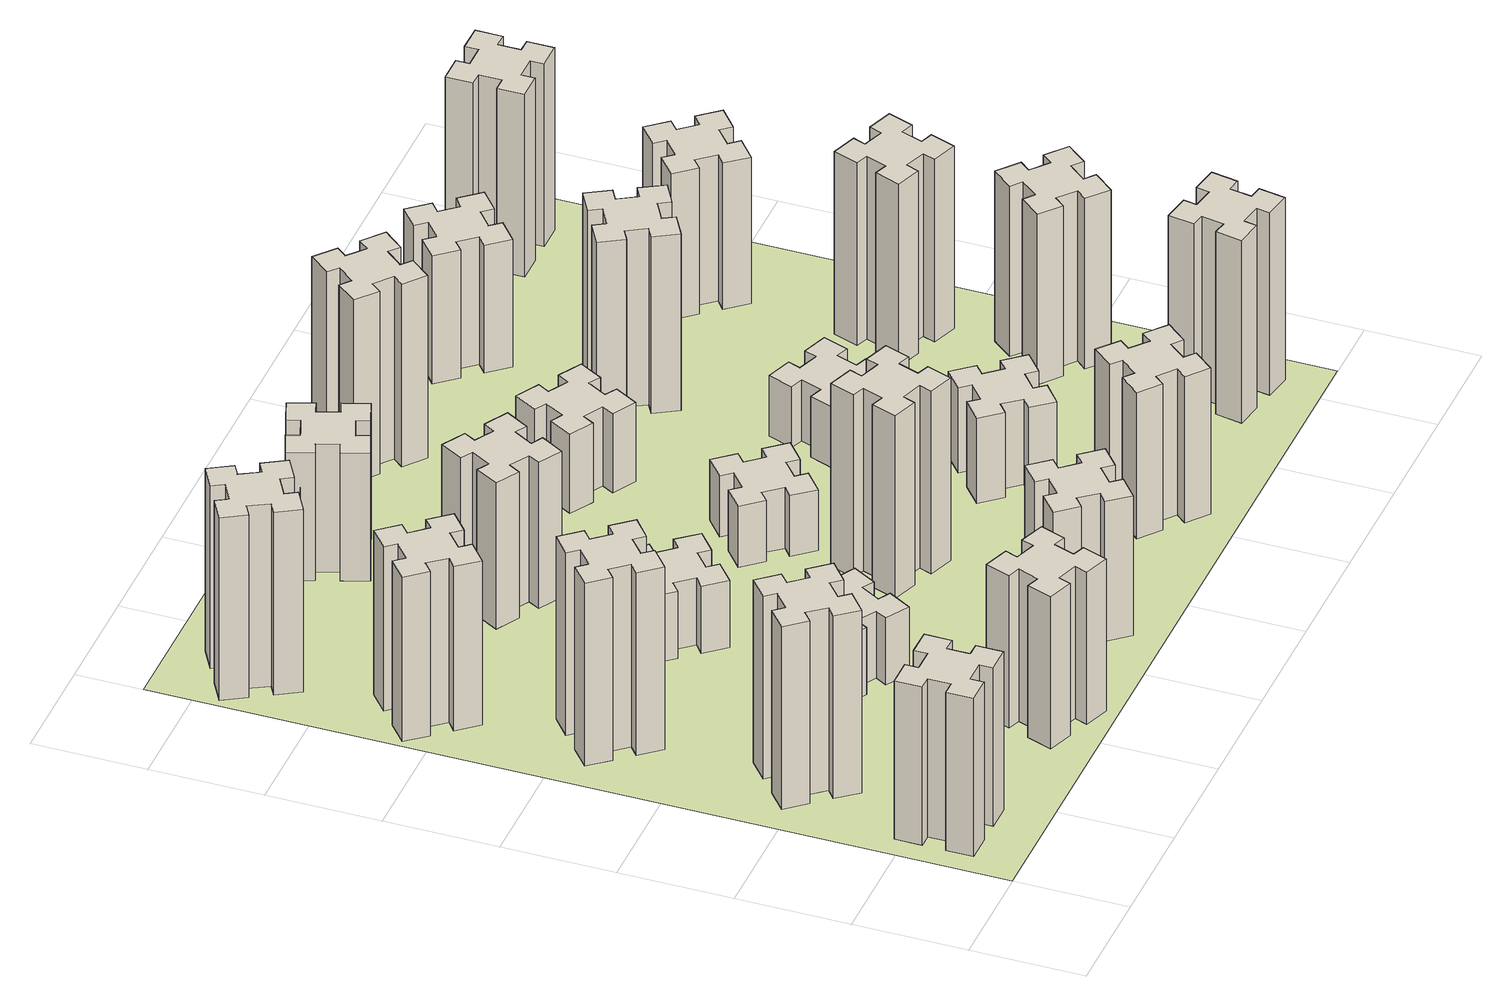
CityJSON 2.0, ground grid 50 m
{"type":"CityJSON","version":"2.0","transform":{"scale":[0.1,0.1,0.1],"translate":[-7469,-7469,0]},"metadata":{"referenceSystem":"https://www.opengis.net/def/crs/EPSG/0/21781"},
"CityObjects":{
"building1":{"type":"Building","attributes":{"class":"1000","function":"1000","usage":"1000","yearOfConstruction":2016,"roofType":"1000","measuredHeight":78,"storeysAboveGround":30,"storeysBelowGround":0},"geometry":[{"type":"Solid","lod":"1","boundaries":[[[[0,1,2,3,4,5,6,7,8,9,10,11,12,13,14,15,16,17,18,19]],[[17,16,20,21]],[[16,15,22,20]],[[15,14,23,22]],[[14,13,24,23]],[[13,12,25,24]],[[12,11,26,25]],[[11,10,27,26]],[[10,9,28,27]],[[9,8,29,28]],[[8,7,30,29]],[[7,6,31,30]],[[6,5,32,31]],[[5,4,33,32]],[[4,3,34,33]],[[3,2,35,34]],[[2,1,36,35]],[[1,0,37,36]],[[0,19,38,37]],[[19,18,39,38]],[[18,17,21,39]],[[24,25,26,27,28,29,30,31,32,33,34,35,36,37,38,39,21,20,22,23]]]]}]},
"building2":{"type":"Building","attributes":{"class":"1000","function":"1000","usage":"1000","yearOfConstruction":2016,"roofType":"1000","measuredHeight":90,"storeysAboveGround":30,"storeysBelowGround":0},"geometry":[{"type":"Solid","lod":"1","boundaries":[[[[40,41,42,43,44,45,46,47,48,49,50,51,52,53,54,55,56,57,58,59]],[[57,56,60,61]],[[56,55,62,60]],[[55,54,63,62]],[[54,53,64,63]],[[53,52,65,64]],[[52,51,66,65]],[[51,50,67,66]],[[50,49,68,67]],[[49,48,69,68]],[[48,47,70,69]],[[47,46,71,70]],[[46,45,72,71]],[[45,44,73,72]],[[44,43,74,73]],[[43,42,75,74]],[[42,41,76,75]],[[41,40,77,76]],[[40,59,78,77]],[[59,58,79,78]],[[58,57,61,79]],[[64,65,66,67,68,69,70,71,72,73,74,75,76,77,78,79,61,60,62,63]]]]}]},
"building3":{"type":"Building","attributes":{"class":"1000","function":"1000","usage":"1000","yearOfConstruction":2016,"roofType":"1000","measuredHeight":90,"storeysAboveGround":30,"storeysBelowGround":0},"geometry":[{"type":"Solid","lod":"1","boundaries":[[[[80,81,82,83,84,85,86,87,88,89,90,91,92,93,94,95,96,97,98,99]],[[97,96,100,101]],[[96,95,102,100]],[[95,94,103,102]],[[94,93,104,103]],[[93,92,105,104]],[[92,91,106,105]],[[91,90,107,106]],[[90,89,108,107]],[[89,88,109,108]],[[88,87,110,109]],[[87,86,111,110]],[[86,85,112,111]],[[85,84,113,112]],[[84,83,114,113]],[[83,82,115,114]],[[82,81,116,115]],[[81,80,117,116]],[[80,99,118,117]],[[99,98,119,118]],[[98,97,101,119]],[[104,105,106,107,108,109,110,111,112,113,114,115,116,117,118,119,101,100,102,103]]]]}]},
"building4":{"type":"Building","attributes":{"class":"1000","function":"1000","usage":"1000","yearOfConstruction":2016,"roofType":"1000","measuredHeight":81,"storeysAboveGround":30,"storeysBelowGround":0},"geometry":[{"type":"Solid","lod":"1","boundaries":[[[[120,121,122,123,124,125,126,127,128,129,130,131,132,133,134,135,136,137,138,139]],[[137,136,140,141]],[[136,135,142,140]],[[135,134,143,142]],[[134,133,144,143]],[[133,132,145,144]],[[132,131,146,145]],[[131,130,147,146]],[[130,129,148,147]],[[129,128,149,148]],[[128,127,150,149]],[[127,126,151,150]],[[126,125,152,151]],[[125,124,153,152]],[[124,123,154,153]],[[123,122,155,154]],[[122,121,156,155]],[[121,120,157,156]],[[120,139,158,157]],[[139,138,159,158]],[[138,137,141,159]],[[144,145,146,147,148,149,150,151,152,153,154,155,156,157,158,159,141,140,142,143]]]]}]},
"building5":{"type":"Building","attributes":{"class":"1000","function":"1000","usage":"1000","yearOfConstruction":2016,"roofType":"1000","measuredHeight":75,"storeysAboveGround":30,"storeysBelowGround":0},"geometry":[{"type":"Solid","lod":"1","boundaries":[[[[160,161,162,163,164,165,166,167,168,169,170,171,172,173,174,175,176,177,178,179]],[[177,176,180,181]],[[176,175,182,180]],[[175,174,183,182]],[[174,173,184,183]],[[173,172,185,184]],[[172,171,186,185]],[[171,170,187,186]],[[170,169,188,187]],[[169,168,189,188]],[[168,167,190,189]],[[167,166,191,190]],[[166,165,192,191]],[[165,164,193,192]],[[164,163,194,193]],[[163,162,195,194]],[[162,161,196,195]],[[161,160,197,196]],[[160,179,198,197]],[[179,178,199,198]],[[178,177,181,199]],[[184,185,186,187,188,189,190,191,192,193,194,195,196,197,198,199,181,180,182,183]]]]}]},
"building6":{"type":"Building","attributes":{"class":"1000","function":"1000","usage":"1000","yearOfConstruction":2016,"roofType":"1000","measuredHeight":90,"storeysAboveGround":30,"storeysBelowGround":0},"geometry":[{"type":"Solid","lod":"1","boundaries":[[[[200,201,202,203,204,205,206,207,208,209,210,211,212,213,214,215,216,217,218,219]],[[217,216,220,221]],[[216,215,222,220]],[[215,214,223,222]],[[214,213,224,223]],[[213,212,225,224]],[[212,211,226,225]],[[211,210,227,226]],[[210,209,228,227]],[[209,208,229,228]],[[208,207,230,229]],[[207,206,231,230]],[[206,205,232,231]],[[205,204,233,232]],[[204,203,234,233]],[[203,202,235,234]],[[202,201,236,235]],[[201,200,237,236]],[[200,219,238,237]],[[219,218,239,238]],[[218,217,221,239]],[[224,225,226,227,228,229,230,231,232,233,234,235,236,237,238,239,221,220,222,223]]]]}]},
"building7":{"type":"Building","attributes":{"class":"1000","function":"1000","usage":"1000","yearOfConstruction":2016,"roofType":"1000","measuredHeight":33,"storeysAboveGround":30,"storeysBelowGround":0},"geometry":[{"type":"Solid","lod":"1","boundaries":[[[[240,241,242,243,244,245,246,247,248,249,250,251,252,253,254,255,256,257,258,259]],[[257,256,260,261]],[[256,255,262,260]],[[255,254,263,262]],[[254,253,264,263]],[[253,252,265,264]],[[252,251,266,265]],[[251,250,267,266]],[[250,249,268,267]],[[249,248,269,268]],[[248,247,270,269]],[[247,246,271,270]],[[246,245,272,271]],[[245,244,273,272]],[[244,243,274,273]],[[243,242,275,274]],[[242,241,276,275]],[[241,240,277,276]],[[240,259,278,277]],[[259,258,279,278]],[[258,257,261,279]],[[264,265,266,267,268,269,270,271,272,273,274,275,276,277,278,279,261,260,262,263]]]]}]},
"building8":{"type":"Building","attributes":{"class":"1000","function":"1000","usage":"1000","yearOfConstruction":2016,"roofType":"1000","measuredHeight":33,"storeysAboveGround":30,"storeysBelowGround":0},"geometry":[{"type":"Solid","lod":"1","boundaries":[[[[280,281,282,283,284,285,286,287,288,289,290,291,292,293,294,295,296,297,298,299]],[[297,296,300,301]],[[296,295,302,300]],[[295,294,303,302]],[[294,293,304,303]],[[293,292,305,304]],[[292,291,306,305]],[[291,290,307,306]],[[290,289,308,307]],[[289,288,309,308]],[[288,287,310,309]],[[287,286,311,310]],[[286,285,312,311]],[[285,284,313,312]],[[284,283,314,313]],[[283,282,315,314]],[[282,281,316,315]],[[281,280,317,316]],[[280,299,318,317]],[[299,298,319,318]],[[298,297,301,319]],[[304,305,306,307,308,309,310,311,312,313,314,315,316,317,318,319,301,300,302,303]]]]}]},
"building9":{"type":"Building","attributes":{"class":"1000","function":"1000","usage":"1000","yearOfConstruction":2016,"roofType":"1000","measuredHeight":69,"storeysAboveGround":30,"storeysBelowGround":0},"geometry":[{"type":"Solid","lod":"1","boundaries":[[[[320,321,322,323,324,325,326,327,328,329,330,331,332,333,334,335,336,337,338,339]],[[337,336,340,341]],[[336,335,342,340]],[[335,334,343,342]],[[334,333,344,343]],[[333,332,345,344]],[[332,331,346,345]],[[331,330,347,346]],[[330,329,348,347]],[[329,328,349,348]],[[328,327,350,349]],[[327,326,351,350]],[[326,325,352,351]],[[325,324,353,352]],[[324,323,354,353]],[[323,322,355,354]],[[322,321,356,355]],[[321,320,357,356]],[[320,339,358,357]],[[339,338,359,358]],[[338,337,341,359]],[[344,345,346,347,348,349,350,351,352,353,354,355,356,357,358,359,341,340,342,343]]]]}]},
"building10":{"type":"Building","attributes":{"class":"1000","function":"1000","usage":"1000","yearOfConstruction":2016,"roofType":"1000","measuredHeight":72,"storeysAboveGround":30,"storeysBelowGround":0},"geometry":[{"type":"Solid","lod":"1","boundaries":[[[[360,361,362,363,364,365,366,367,368,369,370,371,372,373,374,375,376,377,378,379]],[[377,376,380,381]],[[376,375,382,380]],[[375,374,383,382]],[[374,373,384,383]],[[373,372,385,384]],[[372,371,386,385]],[[371,370,387,386]],[[370,369,388,387]],[[369,368,389,388]],[[368,367,390,389]],[[367,366,391,390]],[[366,365,392,391]],[[365,364,393,392]],[[364,363,394,393]],[[363,362,395,394]],[[362,361,396,395]],[[361,360,397,396]],[[360,379,398,397]],[[379,378,399,398]],[[378,377,381,399]],[[384,385,386,387,388,389,390,391,392,393,394,395,396,397,398,399,381,380,382,383]]]]}]},
"building11":{"type":"Building","attributes":{"class":"1000","function":"1000","usage":"1000","yearOfConstruction":2016,"roofType":"1000","measuredHeight":63,"storeysAboveGround":30,"storeysBelowGround":0},"geometry":[{"type":"Solid","lod":"1","boundaries":[[[[400,401,402,403,404,405,406,407,408,409,410,411,412,413,414,415,416,417,418,419]],[[417,416,420,421]],[[416,415,422,420]],[[415,414,423,422]],[[414,413,424,423]],[[413,412,425,424]],[[412,411,426,425]],[[411,410,427,426]],[[410,409,428,427]],[[409,408,429,428]],[[408,407,430,429]],[[407,406,431,430]],[[406,405,432,431]],[[405,404,433,432]],[[404,403,434,433]],[[403,402,435,434]],[[402,401,436,435]],[[401,400,437,436]],[[400,419,438,437]],[[419,418,439,438]],[[418,417,421,439]],[[424,425,426,427,428,429,430,431,432,433,434,435,436,437,438,439,421,420,422,423]]]]}]},
"building12":{"type":"Building","attributes":{"class":"1000","function":"1000","usage":"1000","yearOfConstruction":2016,"roofType":"1000","measuredHeight":90,"storeysAboveGround":30,"storeysBelowGround":0},"geometry":[{"type":"Solid","lod":"1","boundaries":[[[[440,441,442,443,444,445,446,447,448,449,450,451,452,453,454,455,456,457,458,459]],[[457,456,460,461]],[[456,455,462,460]],[[455,454,463,462]],[[454,453,464,463]],[[453,452,465,464]],[[452,451,466,465]],[[451,450,467,466]],[[450,449,468,467]],[[449,448,469,468]],[[448,447,470,469]],[[447,446,471,470]],[[446,445,472,471]],[[445,444,473,472]],[[444,443,474,473]],[[443,442,475,474]],[[442,441,476,475]],[[441,440,477,476]],[[440,459,478,477]],[[459,458,479,478]],[[458,457,461,479]],[[464,465,466,467,468,469,470,471,472,473,474,475,476,477,478,479,461,460,462,463]]]]}]},
"building13":{"type":"Building","attributes":{"class":"1000","function":"1000","usage":"1000","yearOfConstruction":2016,"roofType":"1000","measuredHeight":30,"storeysAboveGround":30,"storeysBelowGround":0},"geometry":[{"type":"Solid","lod":"1","boundaries":[[[[480,481,482,483,484,485,486,487,488,489,490,491,492,493,494,495,496,497,498,499]],[[497,496,500,501]],[[496,495,502,500]],[[495,494,503,502]],[[494,493,504,503]],[[493,492,505,504]],[[492,491,506,505]],[[491,490,507,506]],[[490,489,508,507]],[[489,488,509,508]],[[488,487,510,509]],[[487,486,511,510]],[[486,485,512,511]],[[485,484,513,512]],[[484,483,514,513]],[[483,482,515,514]],[[482,481,516,515]],[[481,480,517,516]],[[480,499,518,517]],[[499,498,519,518]],[[498,497,501,519]],[[504,505,506,507,508,509,510,511,512,513,514,515,516,517,518,519,501,500,502,503]]]]}]},
"building14":{"type":"Building","attributes":{"class":"1000","function":"1000","usage":"1000","yearOfConstruction":2016,"roofType":"1000","measuredHeight":72,"storeysAboveGround":30,"storeysBelowGround":0},"geometry":[{"type":"Solid","lod":"1","boundaries":[[[[520,521,522,523,524,525,526,527,528,529,530,531,532,533,534,535,536,537,538,539]],[[537,536,540,541]],[[536,535,542,540]],[[535,534,543,542]],[[534,533,544,543]],[[533,532,545,544]],[[532,531,546,545]],[[531,530,547,546]],[[530,529,548,547]],[[529,528,549,548]],[[528,527,550,549]],[[527,526,551,550]],[[526,525,552,551]],[[525,524,553,552]],[[524,523,554,553]],[[523,522,555,554]],[[522,521,556,555]],[[521,520,557,556]],[[520,539,558,557]],[[539,538,559,558]],[[538,537,541,559]],[[544,545,546,547,548,549,550,551,552,553,554,555,556,557,558,559,541,540,542,543]]]]}]},
"building15":{"type":"Building","attributes":{"class":"1000","function":"1000","usage":"1000","yearOfConstruction":2016,"roofType":"1000","measuredHeight":39,"storeysAboveGround":30,"storeysBelowGround":0},"geometry":[{"type":"Solid","lod":"1","boundaries":[[[[560,561,562,563,564,565,566,567,568,569,570,571,572,573,574,575,576,577,578,579]],[[577,576,580,581]],[[576,575,582,580]],[[575,574,583,582]],[[574,573,584,583]],[[573,572,585,584]],[[572,571,586,585]],[[571,570,587,586]],[[570,569,588,587]],[[569,568,589,588]],[[568,567,590,589]],[[567,566,591,590]],[[566,565,592,591]],[[565,564,593,592]],[[564,563,594,593]],[[563,562,595,594]],[[562,561,596,595]],[[561,560,597,596]],[[560,579,598,597]],[[579,578,599,598]],[[578,577,581,599]],[[584,585,586,587,588,589,590,591,592,593,594,595,596,597,598,599,581,580,582,583]]]]}]},
"building16":{"type":"Building","attributes":{"class":"1000","function":"1000","usage":"1000","yearOfConstruction":2016,"roofType":"1000","measuredHeight":90,"storeysAboveGround":30,"storeysBelowGround":0},"geometry":[{"type":"Solid","lod":"1","boundaries":[[[[600,601,602,603,604,605,606,607,608,609,610,611,612,613,614,615,616,617,618,619]],[[617,616,620,621]],[[616,615,622,620]],[[615,614,623,622]],[[614,613,624,623]],[[613,612,625,624]],[[612,611,626,625]],[[611,610,627,626]],[[610,609,628,627]],[[609,608,629,628]],[[608,607,630,629]],[[607,606,631,630]],[[606,605,632,631]],[[605,604,633,632]],[[604,603,634,633]],[[603,602,635,634]],[[602,601,636,635]],[[601,600,637,636]],[[600,619,638,637]],[[619,618,639,638]],[[618,617,621,639]],[[624,625,626,627,628,629,630,631,632,633,634,635,636,637,638,639,621,620,622,623]]]]}]},
"building17":{"type":"Building","attributes":{"class":"1000","function":"1000","usage":"1000","yearOfConstruction":2016,"roofType":"1000","measuredHeight":42,"storeysAboveGround":30,"storeysBelowGround":0},"geometry":[{"type":"Solid","lod":"1","boundaries":[[[[640,641,642,643,644,645,646,647,648,649,650,651,652,653,654,655,656,657,658,659]],[[657,656,660,661]],[[656,655,662,660]],[[655,654,663,662]],[[654,653,664,663]],[[653,652,665,664]],[[652,651,666,665]],[[651,650,667,666]],[[650,649,668,667]],[[649,648,669,668]],[[648,647,670,669]],[[647,646,671,670]],[[646,645,672,671]],[[645,644,673,672]],[[644,643,674,673]],[[643,642,675,674]],[[642,641,676,675]],[[641,640,677,676]],[[640,659,678,677]],[[659,658,679,678]],[[658,657,661,679]],[[664,665,666,667,668,669,670,671,672,673,674,675,676,677,678,679,661,660,662,663]]]]}]},
"building18":{"type":"Building","attributes":{"class":"1000","function":"1000","usage":"1000","yearOfConstruction":2016,"roofType":"1000","measuredHeight":30,"storeysAboveGround":30,"storeysBelowGround":0},"geometry":[{"type":"Solid","lod":"1","boundaries":[[[[680,681,682,683,684,685,686,687,688,689,690,691,692,693,694,695,696,697,698,699]],[[697,696,700,701]],[[696,695,702,700]],[[695,694,703,702]],[[694,693,704,703]],[[693,692,705,704]],[[692,691,706,705]],[[691,690,707,706]],[[690,689,708,707]],[[689,688,709,708]],[[688,687,710,709]],[[687,686,711,710]],[[686,685,712,711]],[[685,684,713,712]],[[684,683,714,713]],[[683,682,715,714]],[[682,681,716,715]],[[681,680,717,716]],[[680,699,718,717]],[[699,698,719,718]],[[698,697,701,719]],[[704,705,706,707,708,709,710,711,712,713,714,715,716,717,718,719,701,700,702,703]]]]}]},
"building19":{"type":"Building","attributes":{"class":"1000","function":"1000","usage":"1000","yearOfConstruction":2016,"roofType":"1000","measuredHeight":87,"storeysAboveGround":30,"storeysBelowGround":0},"geometry":[{"type":"Solid","lod":"1","boundaries":[[[[720,721,722,723,724,725,726,727,728,729,730,731,732,733,734,735,736,737,738,739]],[[737,736,740,741]],[[736,735,742,740]],[[735,734,743,742]],[[734,733,744,743]],[[733,732,745,744]],[[732,731,746,745]],[[731,730,747,746]],[[730,729,748,747]],[[729,728,749,748]],[[728,727,750,749]],[[727,726,751,750]],[[726,725,752,751]],[[725,724,753,752]],[[724,723,754,753]],[[723,722,755,754]],[[722,721,756,755]],[[721,720,757,756]],[[720,739,758,757]],[[739,738,759,758]],[[738,737,741,759]],[[744,745,746,747,748,749,750,751,752,753,754,755,756,757,758,759,741,740,742,743]]]]}]},
"building20":{"type":"Building","attributes":{"class":"1000","function":"1000","usage":"1000","yearOfConstruction":2016,"roofType":"1000","measuredHeight":90,"storeysAboveGround":30,"storeysBelowGround":0},"geometry":[{"type":"Solid","lod":"1","boundaries":[[[[760,761,762,763,764,765,766,767,768,769,770,771,772,773,774,775,776,777,778,779]],[[777,776,780,781]],[[776,775,782,780]],[[775,774,783,782]],[[774,773,784,783]],[[773,772,785,784]],[[772,771,786,785]],[[771,770,787,786]],[[770,769,788,787]],[[769,768,789,788]],[[768,767,790,789]],[[767,766,791,790]],[[766,765,792,791]],[[765,764,793,792]],[[764,763,794,793]],[[763,762,795,794]],[[762,761,796,795]],[[761,760,797,796]],[[760,779,798,797]],[[779,778,799,798]],[[778,777,781,799]],[[784,785,786,787,788,789,790,791,792,793,794,795,796,797,798,799,781,780,782,783]]]]}]},
"building21":{"type":"Building","attributes":{"class":"1000","function":"1000","usage":"1000","yearOfConstruction":2016,"roofType":"1000","measuredHeight":63,"storeysAboveGround":30,"storeysBelowGround":0},"geometry":[{"type":"Solid","lod":"1","boundaries":[[[[800,801,802,803,804,805,806,807,808,809,810,811,812,813,814,815,816,817,818,819]],[[817,816,820,821]],[[816,815,822,820]],[[815,814,823,822]],[[814,813,824,823]],[[813,812,825,824]],[[812,811,826,825]],[[811,810,827,826]],[[810,809,828,827]],[[809,808,829,828]],[[808,807,830,829]],[[807,806,831,830]],[[806,805,832,831]],[[805,804,833,832]],[[804,803,834,833]],[[803,802,835,834]],[[802,801,836,835]],[[801,800,837,836]],[[800,819,838,837]],[[819,818,839,838]],[[818,817,821,839]],[[824,825,826,827,828,829,830,831,832,833,834,835,836,837,838,839,821,820,822,823]]]]}]},
"building22":{"type":"Building","attributes":{"class":"1000","function":"1000","usage":"1000","yearOfConstruction":2016,"roofType":"1000","measuredHeight":84,"storeysAboveGround":30,"storeysBelowGround":0},"geometry":[{"type":"Solid","lod":"1","boundaries":[[[[840,841,842,843,844,845,846,847,848,849,850,851,852,853,854,855,856,857,858,859]],[[857,856,860,861]],[[856,855,862,860]],[[855,854,863,862]],[[854,853,864,863]],[[853,852,865,864]],[[852,851,866,865]],[[851,850,867,866]],[[850,849,868,867]],[[849,848,869,868]],[[848,847,870,869]],[[847,846,871,870]],[[846,845,872,871]],[[845,844,873,872]],[[844,843,874,873]],[[843,842,875,874]],[[842,841,876,875]],[[841,840,877,876]],[[840,859,878,877]],[[859,858,879,878]],[[858,857,861,879]],[[864,865,866,867,868,869,870,871,872,873,874,875,876,877,878,879,861,860,862,863]]]]}]},
"building23":{"type":"Building","attributes":{"class":"1000","function":"1000","usage":"1000","yearOfConstruction":2016,"roofType":"1000","measuredHeight":90,"storeysAboveGround":30,"storeysBelowGround":0},"geometry":[{"type":"Solid","lod":"1","boundaries":[[[[880,881,882,883,884,885,886,887,888,889,890,891,892,893,894,895,896,897,898,899]],[[897,896,900,901]],[[896,895,902,900]],[[895,894,903,902]],[[894,893,904,903]],[[893,892,905,904]],[[892,891,906,905]],[[891,890,907,906]],[[890,889,908,907]],[[889,888,909,908]],[[888,887,910,909]],[[887,886,911,910]],[[886,885,912,911]],[[885,884,913,912]],[[884,883,914,913]],[[883,882,915,914]],[[882,881,916,915]],[[881,880,917,916]],[[880,899,918,917]],[[899,898,919,918]],[[898,897,901,919]],[[904,905,906,907,908,909,910,911,912,913,914,915,916,917,918,919,901,900,902,903]]]]}]},
"building24":{"type":"Building","attributes":{"class":"1000","function":"1000","usage":"1000","yearOfConstruction":2016,"roofType":"1000","measuredHeight":72,"storeysAboveGround":30,"storeysBelowGround":0},"geometry":[{"type":"Solid","lod":"1","boundaries":[[[[920,921,922,923,924,925,926,927,928,929,930,931,932,933,934,935,936,937,938,939]],[[937,936,940,941]],[[936,935,942,940]],[[935,934,943,942]],[[934,933,944,943]],[[933,932,945,944]],[[932,931,946,945]],[[931,930,947,946]],[[930,929,948,947]],[[929,928,949,948]],[[928,927,950,949]],[[927,926,951,950]],[[926,925,952,951]],[[925,924,953,952]],[[924,923,954,953]],[[923,922,955,954]],[[922,921,956,955]],[[921,920,957,956]],[[920,939,958,957]],[[939,938,959,958]],[[938,937,941,959]],[[944,945,946,947,948,949,950,951,952,953,954,955,956,957,958,959,941,940,942,943]]]]}]},
"building25":{"type":"Building","attributes":{"class":"1000","function":"1000","usage":"1000","yearOfConstruction":2016,"roofType":"1000","measuredHeight":90,"storeysAboveGround":30,"storeysBelowGround":0},"geometry":[{"type":"Solid","lod":"1","boundaries":[[[[960,961,962,963,964,965,966,967,968,969,970,971,972,973,974,975,976,977,978,979]],[[977,976,980,981]],[[976,975,982,980]],[[975,974,983,982]],[[974,973,984,983]],[[973,972,985,984]],[[972,971,986,985]],[[971,970,987,986]],[[970,969,988,987]],[[969,968,989,988]],[[968,967,990,989]],[[967,966,991,990]],[[966,965,992,991]],[[965,964,993,992]],[[964,963,994,993]],[[963,962,995,994]],[[962,961,996,995]],[[961,960,997,996]],[[960,979,998,997]],[[979,978,999,998]],[[978,977,981,999]],[[984,985,986,987,988,989,990,991,992,993,994,995,996,997,998,999,981,980,982,983]]]]}]},
"landuse1":{"type":"LandUse","attributes":{"name":"plot1","function":"1010"},"geometry":[{"type":"MultiSurface","lod":"1","boundaries":[[[1000,1001,1002,1003]]]}]}
},
"vertices":[
[165,425,0],[165,325,0],[105,325,0],[105,205,0],[225,205,0],[225,265,0],[325,265,0],[325,205,0],[445,205,0],[445,325,0],[385,325,0],[385,425,0],[445,425,0],[445,545,0],[325,545,0],[325,485,0],[225,485,0],[225,545,0],[105,545,0],[105,425,0],[225,485,780],[225,545,780],[325,485,780],[325,545,780],[445,545,780],[445,425,780],[385,425,780],[385,325,780],[445,325,780],[445,205,780],[325,205,780],[325,265,780],[225,265,780],[225,205,780],[105,205,780],[105,325,780],[165,325,780],[165,425,780],[105,425,780],[105,545,780],
[492,1048,0],[427,1124,0],[473,1163,0],[396,1255,0],[304,1178,0],[343,1132,0],[266,1067,0],[228,1113,0],[136,1036,0],[213,944,0],[259,983,0],[323,906,0],[277,868,0],[354,776,0],[446,853,0],[408,899,0],[484,963,0],[523,917,0],[615,994,0],[538,1086,0],[484,963,900],[523,917,900],[408,899,900],[446,853,900],[354,776,900],[277,868,900],[323,906,900],[259,983,900],[213,944,900],[136,1036,900],[228,1113,900],[266,1067,900],[343,1132,900],[304,1178,900],[396,1255,900],[473,1163,900],[427,1124,900],[492,1048,900],[538,1086,900],[615,994,900],
[492,1888,0],[427,1964,0],[473,2003,0],[396,2095,0],[304,2018,0],[343,1972,0],[266,1907,0],[228,1953,0],[136,1876,0],[213,1784,0],[259,1823,0],[323,1746,0],[277,1708,0],[354,1616,0],[446,1693,0],[408,1739,0],[484,1803,0],[523,1757,0],[615,1834,0],[538,1926,0],[484,1803,900],[523,1757,900],[408,1739,900],[446,1693,900],[354,1616,900],[277,1708,900],[323,1746,900],[259,1823,900],[213,1784,900],[136,1876,900],[228,1953,900],[266,1907,900],[343,1972,900],[304,2018,900],[396,2095,900],[473,2003,900],[427,1964,900],[492,1888,900],[538,1926,900],[615,1834,900],
[243,2712,0],[166,2647,0],[128,2693,0],[36,2616,0],[113,2524,0],[159,2563,0],[223,2486,0],[177,2448,0],[254,2356,0],[346,2433,0],[308,2479,0],[384,2543,0],[423,2497,0],[515,2574,0],[438,2666,0],[392,2628,0],[327,2704,0],[373,2743,0],[296,2835,0],[204,2758,0],[327,2704,810],[373,2743,810],[392,2628,810],[438,2666,810],[515,2574,810],[423,2497,810],[384,2543,810],[308,2479,810],[346,2433,810],[254,2356,810],[177,2448,810],[223,2486,810],[159,2563,810],[113,2524,810],[36,2616,810],[128,2693,810],[166,2647,810],[243,2712,810],[204,2758,810],[296,2835,810],
[1029,360,0],[995,266,0],[939,287,0],[897,174,0],[1010,133,0],[1031,189,0],[1125,155,0],[1104,99,0],[1217,57,0],[1258,170,0],[1202,191,0],[1236,285,0],[1292,264,0],[1333,377,0],[1220,418,0],[1200,362,0],[1106,396,0],[1127,452,0],[1014,493,0],[973,380,0],[1106,396,750],[1127,452,750],[1200,362,750],[1220,418,750],[1333,377,750],[1292,264,750],[1236,285,750],[1202,191,750],[1258,170,750],[1217,57,750],[1104,99,750],[1125,155,750],[1031,189,750],[1010,133,750],[897,174,750],[939,287,750],[995,266,750],[1029,360,750],[973,380,750],[1014,493,750],
[155,3324,0],[205,3237,0],[153,3207,0],[213,3103,0],[317,3163,0],[287,3215,0],[374,3265,0],[404,3213,0],[508,3273,0],[448,3377,0],[396,3347,0],[346,3434,0],[398,3464,0],[338,3568,0],[234,3508,0],[264,3456,0],[177,3406,0],[147,3458,0],[43,3398,0],[103,3294,0],[177,3406,900],[147,3458,900],[264,3456,900],[234,3508,900],[338,3568,900],[398,3464,900],[346,3434,900],[396,3347,900],[448,3377,900],[508,3273,900],[404,3213,900],[374,3265,900],[287,3215,900],[317,3163,900],[213,3103,900],[153,3207,900],[205,3237,900],[155,3324,900],[103,3294,900],[43,3398,900],
[1186,1017,0],[1236,1104,0],[1288,1074,0],[1348,1178,0],[1244,1238,0],[1214,1186,0],[1127,1236,0],[1157,1288,0],[1053,1348,0],[993,1244,0],[1045,1214,0],[995,1127,0],[943,1157,0],[883,1053,0],[987,993,0],[1017,1045,0],[1104,995,0],[1074,943,0],[1178,883,0],[1238,987,0],[1104,995,330],[1074,943,330],[1017,1045,330],[987,993,330],[883,1053,330],[943,1157,330],[995,1127,330],[1045,1214,330],[993,1244,330],[1053,1348,330],[1157,1288,330],[1127,1236,330],[1214,1186,330],[1244,1238,330],[1348,1178,330],[1288,1074,330],[1236,1104,330],[1186,1017,330],[1238,987,330],[1178,883,330],
[1083,1972,0],[1006,1907,0],[968,1953,0],[876,1876,0],[953,1784,0],[999,1823,0],[1063,1746,0],[1017,1708,0],[1094,1616,0],[1186,1693,0],[1148,1739,0],[1224,1803,0],[1263,1757,0],[1355,1834,0],[1278,1926,0],[1232,1888,0],[1167,1964,0],[1213,2003,0],[1136,2095,0],[1044,2018,0],[1167,1964,330],[1213,2003,330],[1232,1888,330],[1278,1926,330],[1355,1834,330],[1263,1757,330],[1224,1803,330],[1148,1739,330],[1186,1693,330],[1094,1616,330],[1017,1708,330],[1063,1746,330],[999,1823,330],[953,1784,330],[876,1876,330],[968,1953,330],[1006,1907,330],[1083,1972,330],[1044,2018,330],[1136,2095,330],
[1639,343,0],[1703,266,0],[1657,228,0],[1734,136,0],[1826,213,0],[1788,259,0],[1864,323,0],[1903,277,0],[1995,354,0],[1918,446,0],[1872,408,0],[1807,484,0],[1853,523,0],[1776,615,0],[1684,538,0],[1723,492,0],[1646,427,0],[1608,473,0],[1516,396,0],[1593,304,0],[1646,427,690],[1608,473,690],[1723,492,690],[1684,538,690],[1776,615,690],[1853,523,690],[1807,484,690],[1872,408,690],[1918,446,690],[1995,354,690],[1903,277,690],[1864,323,690],[1788,259,690],[1826,213,690],[1734,136,690],[1657,228,690],[1703,266,690],[1639,343,690],[1593,304,690],[1516,396,690],
[1214,2666,0],[1127,2716,0],[1157,2768,0],[1053,2828,0],[993,2724,0],[1045,2694,0],[995,2607,0],[943,2637,0],[883,2533,0],[987,2473,0],[1017,2525,0],[1104,2475,0],[1074,2423,0],[1178,2363,0],[1238,2467,0],[1186,2497,0],[1236,2584,0],[1288,2554,0],[1348,2658,0],[1244,2718,0],[1236,2584,720],[1288,2554,720],[1186,2497,720],[1238,2467,720],[1178,2363,720],[1074,2423,720],[1104,2475,720],[1017,2525,720],[987,2473,720],[883,2533,720],[943,2637,720],[995,2607,720],[1045,2694,720],[993,2724,720],[1053,2828,720],[1157,2768,720],[1127,2716,720],[1214,2666,720],[1244,2718,720],[1348,2658,720],
[1125,3456,0],[1031,3422,0],[1010,3478,0],[897,3437,0],[939,3324,0],[995,3345,0],[1029,3251,0],[973,3230,0],[1014,3117,0],[1127,3159,0],[1106,3215,0],[1200,3249,0],[1220,3193,0],[1333,3234,0],[1292,3347,0],[1236,3326,0],[1202,3420,0],[1258,3440,0],[1217,3553,0],[1104,3512,0],[1202,3420,630],[1258,3440,630],[1236,3326,630],[1292,3347,630],[1333,3234,630],[1220,3193,630],[1200,3249,630],[1106,3215,630],[1127,3159,630],[1014,3117,630],[973,3230,630],[1029,3251,630],[995,3345,630],[939,3324,630],[897,3437,630],[1010,3478,630],[1031,3422,630],[1125,3456,630],[1104,3512,630],[1217,3553,630],
[1769,1300,0],[1735,1206,0],[1679,1227,0],[1637,1114,0],[1750,1073,0],[1771,1129,0],[1865,1095,0],[1844,1039,0],[1957,997,0],[1998,1110,0],[1942,1131,0],[1976,1225,0],[2032,1204,0],[2073,1317,0],[1960,1358,0],[1940,1302,0],[1846,1336,0],[1867,1392,0],[1754,1433,0],[1713,1320,0],[1846,1336,900],[1867,1392,900],[1940,1302,900],[1960,1358,900],[2073,1317,900],[2032,1204,900],[1976,1225,900],[1942,1131,900],[1998,1110,900],[1957,997,900],[1844,1039,900],[1865,1095,900],[1771,1129,900],[1750,1073,900],[1637,1114,900],[1679,1227,900],[1735,1206,900],[1769,1300,900],[1713,1320,900],[1754,1433,900],
[1888,1639,0],[1964,1703,0],[2003,1657,0],[2095,1734,0],[2018,1826,0],[1972,1788,0],[1907,1864,0],[1953,1903,0],[1876,1995,0],[1784,1918,0],[1823,1872,0],[1746,1807,0],[1708,1853,0],[1616,1776,0],[1693,1684,0],[1739,1723,0],[1803,1646,0],[1757,1608,0],[1834,1516,0],[1926,1593,0],[1803,1646,300],[1757,1608,300],[1739,1723,300],[1693,1684,300],[1616,1776,300],[1708,1853,300],[1746,1807,300],[1823,1872,300],[1784,1918,300],[1876,1995,300],[1953,1903,300],[1907,1864,300],[1972,1788,300],[2018,1826,300],[2095,1734,300],[2003,1657,300],[1964,1703,300],[1888,1639,300],[1926,1593,300],[1834,1516,300],
[2486,323,0],[2563,259,0],[2524,213,0],[2616,136,0],[2693,228,0],[2647,266,0],[2712,343,0],[2758,304,0],[2835,396,0],[2743,473,0],[2704,427,0],[2628,492,0],[2666,538,0],[2574,615,0],[2497,523,0],[2543,484,0],[2479,408,0],[2433,446,0],[2356,354,0],[2448,277,0],[2479,408,720],[2433,446,720],[2543,484,720],[2497,523,720],[2574,615,720],[2666,538,720],[2628,492,720],[2704,427,720],[2743,473,720],[2835,396,720],[2758,304,720],[2712,343,720],[2647,266,720],[2693,228,720],[2616,136,720],[2524,213,720],[2563,259,720],[2486,323,720],[2448,277,720],[2356,354,720],
[2026,2497,0],[2076,2584,0],[2128,2554,0],[2188,2658,0],[2084,2718,0],[2054,2666,0],[1967,2716,0],[1997,2768,0],[1893,2828,0],[1833,2724,0],[1885,2694,0],[1835,2607,0],[1783,2637,0],[1723,2533,0],[1827,2473,0],[1857,2525,0],[1944,2475,0],[1914,2423,0],[2018,2363,0],[2078,2467,0],[1944,2475,390],[1914,2423,390],[1857,2525,390],[1827,2473,390],[1723,2533,390],[1783,2637,390],[1835,2607,390],[1885,2694,390],[1833,2724,390],[1893,2828,390],[1997,2768,390],[1967,2716,390],[2054,2666,390],[2084,2718,390],[2188,2658,390],[2128,2554,390],[2076,2584,390],[2026,2497,390],[2078,2467,390],[2018,2363,390],
[1746,3383,0],[1823,3319,0],[1784,3273,0],[1876,3196,0],[1953,3288,0],[1907,3326,0],[1972,3403,0],[2018,3364,0],[2095,3456,0],[2003,3533,0],[1964,3487,0],[1888,3552,0],[1926,3598,0],[1834,3675,0],[1757,3583,0],[1803,3544,0],[1739,3468,0],[1693,3506,0],[1616,3414,0],[1708,3337,0],[1739,3468,900],[1693,3506,900],[1803,3544,900],[1757,3583,900],[1834,3675,900],[1926,3598,900],[1888,3552,900],[1964,3487,900],[2003,3533,900],[2095,3456,900],[2018,3364,900],[1972,3403,900],[1907,3326,900],[1953,3288,900],[1876,3196,900],[1784,3273,900],[1823,3319,900],[1746,3383,900],[1708,3337,900],[1616,3414,900],
[2563,1132,0],[2486,1067,0],[2448,1113,0],[2356,1036,0],[2433,944,0],[2479,983,0],[2543,906,0],[2497,868,0],[2574,776,0],[2666,853,0],[2628,899,0],[2704,963,0],[2743,917,0],[2835,994,0],[2758,1086,0],[2712,1048,0],[2647,1124,0],[2693,1163,0],[2616,1255,0],[2524,1178,0],[2647,1124,420],[2693,1163,420],[2712,1048,420],[2758,1086,420],[2835,994,420],[2743,917,420],[2704,963,420],[2628,899,420],[2666,853,420],[2574,776,420],[2497,868,420],[2543,906,420],[2479,983,420],[2433,944,420],[2356,1036,420],[2448,1113,420],[2486,1067,420],[2563,1132,420],[2524,1178,420],[2616,1255,420],
[2682,1671,0],[2716,1765,0],[2772,1744,0],[2813,1857,0],[2700,1898,0],[2680,1842,0],[2586,1876,0],[2607,1932,0],[2494,1973,0],[2453,1860,0],[2509,1840,0],[2475,1746,0],[2419,1767,0],[2377,1654,0],[2490,1613,0],[2511,1669,0],[2605,1635,0],[2584,1579,0],[2697,1537,0],[2738,1650,0],[2605,1635,300],[2584,1579,300],[2511,1669,300],[2490,1613,300],[2377,1654,300],[2419,1767,300],[2475,1746,300],[2509,1840,300],[2453,1860,300],[2494,1973,300],[2607,1932,300],[2586,1876,300],[2680,1842,300],[2700,1898,300],[2813,1857,300],[2772,1744,300],[2716,1765,300],[2682,1671,300],[2738,1650,300],[2697,1537,300],
[2607,2475,0],[2694,2525,0],[2724,2473,0],[2828,2533,0],[2768,2637,0],[2716,2607,0],[2666,2694,0],[2718,2724,0],[2658,2828,0],[2554,2768,0],[2584,2716,0],[2497,2666,0],[2467,2718,0],[2363,2658,0],[2423,2554,0],[2475,2584,0],[2525,2497,0],[2473,2467,0],[2533,2363,0],[2637,2423,0],[2525,2497,870],[2473,2467,870],[2475,2584,870],[2423,2554,870],[2363,2658,870],[2467,2718,870],[2497,2666,870],[2584,2716,870],[2554,2768,870],[2658,2828,870],[2718,2724,870],[2666,2694,870],[2716,2607,870],[2768,2637,870],[2828,2533,870],[2724,2473,870],[2694,2525,870],[2607,2475,870],[2637,2423,870],[2533,2363,870],
[3504,475,0],[3405,492,0],[3416,551,0],[3297,572,0],[3277,454,0],[3336,444,0],[3318,345,0],[3259,356,0],[3238,237,0],[3357,217,0],[3367,276,0],[3465,258,0],[3455,199,0],[3573,178,0],[3594,297,0],[3535,307,0],[3552,405,0],[3611,395,0],[3632,513,0],[3514,534,0],[3552,405,900],[3611,395,900],[3535,307,900],[3594,297,900],[3573,178,900],[3455,199,900],[3465,258,900],[3367,276,900],[3357,217,900],[3238,237,900],[3259,356,900],[3318,345,900],[3336,444,900],[3277,454,900],[3297,572,900],[3416,551,900],[3405,492,900],[3504,475,900],[3514,534,900],[3632,513,900],
[2712,3368,0],[2647,3444,0],[2693,3483,0],[2616,3575,0],[2524,3498,0],[2563,3452,0],[2486,3387,0],[2448,3433,0],[2356,3356,0],[2433,3264,0],[2479,3303,0],[2543,3226,0],[2497,3188,0],[2574,3096,0],[2666,3173,0],[2628,3219,0],[2704,3283,0],[2743,3237,0],[2835,3314,0],[2758,3406,0],[2704,3283,630],[2743,3237,630],[2628,3219,630],[2666,3173,630],[2574,3096,630],[2497,3188,630],[2543,3226,630],[2479,3303,630],[2433,3264,630],[2356,3356,630],[2448,3433,630],[2486,3387,630],[2563,3452,630],[2524,3498,630],[2616,3575,630],[2693,3483,630],[2647,3444,630],[2712,3368,630],[2758,3406,630],[2835,3314,630],
[3487,1006,0],[3552,1083,0],[3598,1044,0],[3675,1136,0],[3583,1213,0],[3544,1167,0],[3468,1232,0],[3506,1278,0],[3414,1355,0],[3337,1263,0],[3383,1224,0],[3319,1148,0],[3273,1186,0],[3196,1094,0],[3288,1017,0],[3326,1063,0],[3403,999,0],[3364,953,0],[3456,876,0],[3533,968,0],[3403,999,840],[3364,953,840],[3326,1063,840],[3288,1017,840],[3196,1094,840],[3273,1186,840],[3319,1148,840],[3383,1224,840],[3337,1263,840],[3414,1355,840],[3506,1278,840],[3468,1232,840],[3544,1167,840],[3583,1213,840],[3675,1136,840],[3598,1044,840],[3552,1083,840],[3487,1006,840],[3533,968,840],[3456,876,840],
[3420,1842,0],[3326,1876,0],[3347,1932,0],[3234,1973,0],[3193,1860,0],[3249,1840,0],[3215,1746,0],[3159,1767,0],[3117,1654,0],[3230,1613,0],[3251,1669,0],[3345,1635,0],[3324,1579,0],[3437,1537,0],[3478,1650,0],[3422,1671,0],[3456,1765,0],[3512,1744,0],[3553,1857,0],[3440,1898,0],[3456,1765,900],[3512,1744,900],[3422,1671,900],[3478,1650,900],[3437,1537,900],[3324,1579,900],[3345,1635,900],[3251,1669,900],[3230,1613,900],[3117,1654,900],[3159,1767,900],[3215,1746,900],[3249,1840,900],[3193,1860,900],[3234,1973,900],[3347,1932,900],[3326,1876,900],[3420,1842,900],[3440,1898,900],[3553,1857,900],
[3219,2563,0],[3283,2486,0],[3237,2448,0],[3314,2356,0],[3406,2433,0],[3368,2479,0],[3444,2543,0],[3483,2497,0],[3575,2574,0],[3498,2666,0],[3452,2628,0],[3387,2704,0],[3433,2743,0],[3356,2835,0],[3264,2758,0],[3303,2712,0],[3226,2647,0],[3188,2693,0],[3096,2616,0],[3173,2524,0],[3226,2647,720],[3188,2693,720],[3303,2712,720],[3264,2758,720],[3356,2835,720],[3433,2743,720],[3387,2704,720],[3452,2628,720],[3498,2666,720],[3575,2574,720],[3483,2497,720],[3444,2543,720],[3368,2479,720],[3406,2433,720],[3314,2356,720],[3237,2448,720],[3283,2486,720],[3219,2563,720],[3173,2524,720],[3096,2616,720],
[3285,3325,0],[3385,3325,0],[3385,3265,0],[3505,3265,0],[3505,3385,0],[3445,3385,0],[3445,3485,0],[3505,3485,0],[3505,3605,0],[3385,3605,0],[3385,3545,0],[3285,3545,0],[3285,3605,0],[3165,3605,0],[3165,3485,0],[3225,3485,0],[3225,3385,0],[3165,3385,0],[3165,3265,0],[3285,3265,0],[3225,3385,900],[3165,3385,900],[3225,3485,900],[3165,3485,900],[3165,3605,900],[3285,3605,900],[3285,3545,900],[3385,3545,900],[3385,3605,900],[3505,3605,900],[3505,3485,900],[3445,3485,900],[3445,3385,900],[3505,3385,900],[3505,3265,900],[3385,3265,900],[3385,3325,900],[3285,3325,900],[3285,3265,900],[3165,3265,900],
[5,3705,0],[3705,3705,0],[3705,5,0],[5,5,0]
]}
